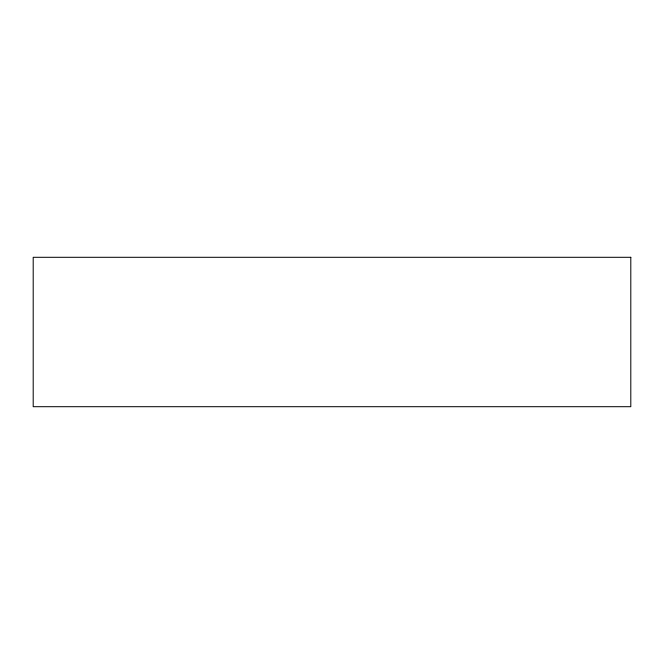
<?xml version="1.0" encoding="UTF-8"?>
<svg xmlns="http://www.w3.org/2000/svg" width="664" height="664" viewBox="0 0 664 664"><rect width="100%" height="100%" fill="white"/><g stroke="black" fill="none" stroke-linecap="round" stroke-linejoin="round"><path stroke-width="1" d="M630.8 257.3L33.2 257.3L33.2 406.7L630.8 406.7L630.8 257.3"/></g></svg>
